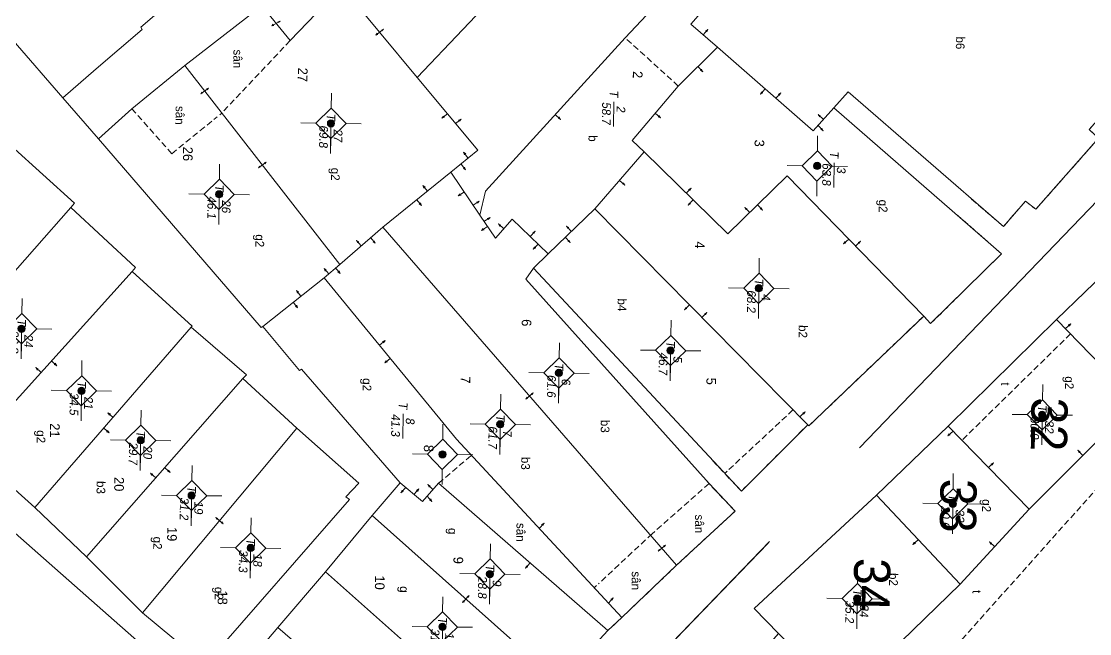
# Model space of a CAD drawing. Extents: x 601689 to 602595, y 1189742 to 1190763.
# Drawn here: x 602304.61 to 602348.84, y 1190396.07 to 1190421.44 of the extents above; entities that cross this region are included whole.
import ezdxf
from ezdxf.enums import TextEntityAlignment as Align

# ---------------------------------------------------------------- set-up
doc = ezdxf.new("R2010")
doc.units = 0
doc.header["$MEASUREMENT"] = 0
doc.linetypes.add('HIDDEN', pattern=[0.375, 0.25, -0.125])
for name, color, linetype in [('10', 250, 'Continuous'), ('11', 7, 'Continuous'), ('13', 7, 'Continuous'), ('14', 7, 'Continuous'), ('15', 7, 'Continuous'), ('16', 7, 'Continuous'), ('22', 7, 'Continuous'), ('25', 7, 'Continuous'), ('53', 7, 'Continuous'), ('57', 7, 'Continuous')]:
    doc.layers.add(name, color=color, linetype=linetype)
doc.layers.get('0').off()
doc.styles.add('TXT', font='vnshx.shx')

# ---------------------------------------------------------------- blocks, each defined once
blk = doc.blocks.new('NH3')
at = {"layer": '16', "color": 7, "linetype": 'Continuous', "lineweight": 0}
for p, q in [((-0.199, -0.002), (-0.113, 0.021)), ((0.197, -0.012), (0.107, 0.015)), ((-0.199, -0.002), (0.197, -0.012)), ((-0.199, -0.002), (-0.116, -0.035)), ((0.197, -0.012), (0.104, -0.027))]:
    blk.add_line(p, q, dxfattribs=at)
blk = doc.blocks.new('NH3R')
at = {"layer": '16', "color": 7, "linetype": 'Continuous', "lineweight": 0}
for p, q in [((0, 0), (0.297, -0.005)), ((0.297, -0.005), (0.186, 0.031)), ((0.297, -0.005), (0.189, -0.033))]:
    blk.add_line(p, q, dxfattribs=at)
blk = doc.blocks.new('*M113113113113')
at = {"layer": '13', "color": 3, "linetype": 'Continuous', "lineweight": 0}
blk.add_line((602421.813, 1190000.382), (602422.833, 1190000.382), dxfattribs=at)
at = {"layer": '13', "color": 3, "linetype": 'Continuous', "lineweight": 0, "style": 'TXT', "oblique": 7.6055}
blk.add_text('T', height=0.36, dxfattribs=at).set_placement((602421.616, 1190000.382), align=Align.MIDDLE_RIGHT)
for s, p in [('3', (602421.963, 1190000.682)), ('63.8', (602421.813, 1190000.082))]:
    blk.add_text(s, height=0.36, dxfattribs=at).set_placement(p, align=Align.MIDDLE_LEFT)
blk = doc.blocks.new('*M114114114114')
at = {"layer": '13', "color": 3, "linetype": 'Continuous', "lineweight": 0}
blk.add_line((602426.915, 1189998.039), (602427.935, 1189998.039), dxfattribs=at)
at = {"layer": '13', "color": 3, "linetype": 'Continuous', "lineweight": 0, "style": 'TXT', "oblique": 7.6055}
for s, p in [('4', (602427.065, 1189998.339)), ('68.2', (602426.915, 1189997.739))]:
    blk.add_text(s, height=0.36, dxfattribs=at).set_placement(p, align=Align.MIDDLE_LEFT)
blk.add_text('T', height=0.36, dxfattribs=at).set_placement((602426.718, 1189998.039), align=Align.MIDDLE_RIGHT)
blk = doc.blocks.new('*M115115115115')
at = {"layer": '13', "color": 3, "linetype": 'Continuous', "lineweight": 0}
blk.add_line((602414.236, 1189995.59), (602415.256, 1189995.59), dxfattribs=at)
at = {"layer": '13', "color": 3, "linetype": 'Continuous', "lineweight": 0, "style": 'TXT', "oblique": 7.6055}
blk.add_text('T', height=0.36, dxfattribs=at).set_placement((602414.039, 1189995.59), align=Align.MIDDLE_RIGHT)
for s, p in [('2', (602414.386, 1189995.89)), ('58.7', (602414.236, 1189995.29))]:
    blk.add_text(s, height=0.36, dxfattribs=at).set_placement(p, align=Align.MIDDLE_LEFT)
blk = doc.blocks.new('*M116116116116')
at = {"layer": '13', "color": 3, "linetype": 'Continuous', "lineweight": 0}
blk.add_line((602429.546, 1189994.423), (602430.566, 1189994.423), dxfattribs=at)
at = {"layer": '13', "color": 3, "linetype": 'Continuous', "lineweight": 0, "style": 'TXT', "oblique": 7.6055}
for s, p in [('5', (602429.696, 1189994.723)), ('46.7', (602429.546, 1189994.123))]:
    blk.add_text(s, height=0.36, dxfattribs=at).set_placement(p, align=Align.MIDDLE_LEFT)
blk.add_text('T', height=0.36, dxfattribs=at).set_placement((602429.349, 1189994.423), align=Align.MIDDLE_RIGHT)
blk = doc.blocks.new('*M120120120120')
at = {"layer": '13', "color": 3, "linetype": 'Continuous', "lineweight": 0}
blk.add_line((602430.542, 1189989.814), (602431.562, 1189989.814), dxfattribs=at)
at = {"layer": '13', "color": 3, "linetype": 'Continuous', "lineweight": 0, "style": 'TXT', "oblique": 7.6055}
blk.add_text('T', height=0.36, dxfattribs=at).set_placement((602430.345, 1189989.814), align=Align.MIDDLE_RIGHT)
for s, p in [('6', (602430.692, 1189990.114)), ('61.6', (602430.542, 1189989.514))]:
    blk.add_text(s, height=0.36, dxfattribs=at).set_placement(p, align=Align.MIDDLE_LEFT)
blk = doc.blocks.new('*M123123123123')
at = {"layer": '13', "color": 3, "linetype": 'Continuous', "lineweight": 0}
blk.add_line((602432.706, 1189987.415), (602433.726, 1189987.415), dxfattribs=at)
at = {"layer": '13', "color": 3, "linetype": 'Continuous', "lineweight": 0, "style": 'TXT', "oblique": 7.6055}
for s, p in [('7', (602432.856, 1189987.715)), ('61.7', (602432.706, 1189987.115))]:
    blk.add_text(s, height=0.36, dxfattribs=at).set_placement(p, align=Align.MIDDLE_LEFT)
blk.add_text('T', height=0.36, dxfattribs=at).set_placement((602432.509, 1189987.415), align=Align.MIDDLE_RIGHT)
blk = doc.blocks.new('*M124124124124')
at = {"layer": '13', "color": 3, "linetype": 'Continuous', "lineweight": 0}
blk.add_line((602438.915, 1189987.076), (602439.935, 1189987.076), dxfattribs=at)
at = {"layer": '13', "color": 3, "linetype": 'Continuous', "lineweight": 0, "style": 'TXT', "oblique": 7.6055}
for s, p in [('9', (602439.065, 1189987.376)), ('28.8', (602438.915, 1189986.776))]:
    blk.add_text(s, height=0.36, dxfattribs=at).set_placement(p, align=Align.MIDDLE_LEFT)
blk.add_text('T', height=0.36, dxfattribs=at).set_placement((602438.718, 1189987.076), align=Align.MIDDLE_RIGHT)
blk = doc.blocks.new('*M125125125125')
at = {"layer": '13', "color": 3, "linetype": 'Continuous', "lineweight": 0}
blk.add_line((602441.132, 1189985.142), (602442.152, 1189985.142), dxfattribs=at)
at = {"layer": '13', "color": 3, "linetype": 'Continuous', "lineweight": 0, "style": 'TXT', "oblique": 7.6055}
for s, p in [('10', (602441.282, 1189985.442)), ('31.2', (602441.132, 1189984.842))]:
    blk.add_text(s, height=0.36, dxfattribs=at).set_placement(p, align=Align.MIDDLE_LEFT)
blk.add_text('T', height=0.36, dxfattribs=at).set_placement((602440.935, 1189985.142), align=Align.MIDDLE_RIGHT)
blk = doc.blocks.new('*M126126126126')
at = {"layer": '13', "color": 3, "linetype": 'Continuous', "lineweight": 0}
blk.add_line((602433.985, 1189985.042), (602435.005, 1189985.042), dxfattribs=at)
at = {"layer": '13', "color": 3, "linetype": 'Continuous', "lineweight": 0, "style": 'TXT', "oblique": 7.6055}
for s, p in [('8', (602434.135, 1189985.342)), ('41.3', (602433.985, 1189984.742))]:
    blk.add_text(s, height=0.36, dxfattribs=at).set_placement(p, align=Align.MIDDLE_LEFT)
blk.add_text('T', height=0.36, dxfattribs=at).set_placement((602433.788, 1189985.042), align=Align.MIDDLE_RIGHT)
blk = doc.blocks.new('*M129129129129')
at = {"layer": '13', "color": 3, "linetype": 'Continuous', "lineweight": 0}
blk.add_line((602420.343, 1189980.226), (602421.363, 1189980.226), dxfattribs=at)
at = {"layer": '13', "color": 3, "linetype": 'Continuous', "lineweight": 0, "style": 'TXT', "oblique": 7.6055}
for s, p in [('27', (602420.493, 1189980.526)), ('69.8', (602420.343, 1189979.926))]:
    blk.add_text(s, height=0.36, dxfattribs=at).set_placement(p, align=Align.MIDDLE_LEFT)
blk.add_text('T', height=0.36, dxfattribs=at).set_placement((602420.146, 1189980.226), align=Align.MIDDLE_RIGHT)
blk = doc.blocks.new('*M133133133133')
at = {"layer": '13', "color": 3, "linetype": 'Continuous', "lineweight": 0}
blk.add_line((602437.979, 1189977.155), (602438.999, 1189977.155), dxfattribs=at)
at = {"layer": '13', "color": 3, "linetype": 'Continuous', "lineweight": 0, "style": 'TXT', "oblique": 7.6055}
for s, p in [('18', (602438.129, 1189977.455)), ('34.3', (602437.979, 1189976.855))]:
    blk.add_text(s, height=0.36, dxfattribs=at).set_placement(p, align=Align.MIDDLE_LEFT)
blk.add_text('T', height=0.36, dxfattribs=at).set_placement((602437.782, 1189977.155), align=Align.MIDDLE_RIGHT)
blk = doc.blocks.new('*M135135135135')
at = {"layer": '13', "color": 3, "linetype": 'Continuous', "lineweight": 0}
blk.add_line((602423.347, 1189975.639), (602424.367, 1189975.639), dxfattribs=at)
at = {"layer": '13', "color": 3, "linetype": 'Continuous', "lineweight": 0, "style": 'TXT', "oblique": 7.6055}
blk.add_text('T', height=0.36, dxfattribs=at).set_placement((602423.15, 1189975.639), align=Align.MIDDLE_RIGHT)
for s, p in [('26', (602423.497, 1189975.939)), ('46.1', (602423.347, 1189975.339))]:
    blk.add_text(s, height=0.36, dxfattribs=at).set_placement(p, align=Align.MIDDLE_LEFT)
blk = doc.blocks.new('*M136136136136')
at = {"layer": '13', "color": 3, "linetype": 'Continuous', "lineweight": 0}
blk.add_line((602435.843, 1189974.679), (602436.863, 1189974.679), dxfattribs=at)
at = {"layer": '13', "color": 3, "linetype": 'Continuous', "lineweight": 0, "style": 'TXT', "oblique": 7.6055}
for s, p in [('19', (602435.993, 1189974.979)), ('31.2', (602435.843, 1189974.379))]:
    blk.add_text(s, height=0.36, dxfattribs=at).set_placement(p, align=Align.MIDDLE_LEFT)
blk.add_text('T', height=0.36, dxfattribs=at).set_placement((602435.646, 1189974.679), align=Align.MIDDLE_RIGHT)
blk = doc.blocks.new('*M139139139139')
at = {"layer": '13', "color": 3, "linetype": 'Continuous', "lineweight": 0}
blk.add_line((602433.584, 1189972.537), (602434.604, 1189972.537), dxfattribs=at)
at = {"layer": '13', "color": 3, "linetype": 'Continuous', "lineweight": 0, "style": 'TXT', "oblique": 7.6055}
blk.add_text('T', height=0.36, dxfattribs=at).set_placement((602433.387, 1189972.537), align=Align.MIDDLE_RIGHT)
for s, p in [('20', (602433.734, 1189972.837)), ('29.7', (602433.584, 1189972.237))]:
    blk.add_text(s, height=0.36, dxfattribs=at).set_placement(p, align=Align.MIDDLE_LEFT)
blk = doc.blocks.new('*M143143143143')
at = {"layer": '13', "color": 3, "linetype": 'Continuous', "lineweight": 0}
blk.add_line((602431.568, 1189970.055), (602432.588, 1189970.055), dxfattribs=at)
at = {"layer": '13', "color": 3, "linetype": 'Continuous', "lineweight": 0, "style": 'TXT', "oblique": 7.6055}
for s, p in [('21', (602431.718, 1189970.355)), ('34.5', (602431.568, 1189969.755))]:
    blk.add_text(s, height=0.36, dxfattribs=at).set_placement(p, align=Align.MIDDLE_LEFT)
blk.add_text('T', height=0.36, dxfattribs=at).set_placement((602431.371, 1189970.055), align=Align.MIDDLE_RIGHT)
blk = doc.blocks.new('*M145145145145')
at = {"layer": '13', "color": 3, "linetype": 'Continuous', "lineweight": 0}
blk.add_line((602429.035, 1189967.538), (602430.055, 1189967.538), dxfattribs=at)
at = {"layer": '13', "color": 3, "linetype": 'Continuous', "lineweight": 0, "style": 'TXT', "oblique": 7.6055}
for s, p in [('24', (602429.185, 1189967.838)), ('36.8', (602429.035, 1189967.238))]:
    blk.add_text(s, height=0.36, dxfattribs=at).set_placement(p, align=Align.MIDDLE_LEFT)
blk.add_text('T', height=0.36, dxfattribs=at).set_placement((602428.838, 1189967.538), align=Align.MIDDLE_RIGHT)
blk = doc.blocks.new('CENTRD')
at = {"layer": '11', "linetype": 'Continuous', "lineweight": 0}
h = blk.add_hatch(color=2, dxfattribs=at)
edge = h.paths.add_edge_path()
edge.add_arc((0, 0), 0.15, 0, 360)
at = {"layer": '11', "color": 2, "linetype": 'Continuous', "lineweight": 0}
for p, q in [((0, 1.25), (0, 0.625)), ((0, 0.625), (-0.625, 0)), ((0.625, 0), (0, 0.625)), ((-0.625, 0), (-1.25, 0)), ((-0.625, 0), (0, -0.625)), ((0, -0.625), (0.625, 0)), ((1.25, 0), (0.625, 0)), ((0, -0.625), (0, -1.25))]:
    blk.add_line(p, q, dxfattribs=at)
blk.add_circle((0, 0), 0.15, dxfattribs=at)
blk = doc.blocks.new('*M3406340634063406')
at = {"layer": '13', "color": 3, "linetype": 'Continuous', "lineweight": 0}
blk.add_line((602431.986, 1190009.849), (602433.006, 1190009.849), dxfattribs=at)
at = {"layer": '13', "color": 3, "linetype": 'Continuous', "lineweight": 0, "style": 'TXT', "oblique": 7.6055}
for s, p in [('32', (602432.136, 1190010.149)), ('30.0', (602431.986, 1190009.549))]:
    blk.add_text(s, height=0.36, dxfattribs=at).set_placement(p, align=Align.MIDDLE_LEFT)
blk.add_text('T', height=0.36, dxfattribs=at).set_placement((602431.789, 1190009.849), align=Align.MIDDLE_RIGHT)
blk = doc.blocks.new('*M3409340934093409')
at = {"layer": '13', "color": 3, "linetype": 'Continuous', "lineweight": 0}
blk.add_line((602435.725, 1190006.202), (602436.745, 1190006.202), dxfattribs=at)
at = {"layer": '13', "color": 3, "linetype": 'Continuous', "lineweight": 0, "style": 'TXT', "oblique": 7.6055}
blk.add_text('T', height=0.36, dxfattribs=at).set_placement((602435.528, 1190006.202), align=Align.MIDDLE_RIGHT)
for s, p in [('33', (602435.875, 1190006.502)), ('20.6', (602435.725, 1190005.902))]:
    blk.add_text(s, height=0.36, dxfattribs=at).set_placement(p, align=Align.MIDDLE_LEFT)
blk = doc.blocks.new('*M3413341334133413')
at = {"layer": '13', "color": 3, "linetype": 'Continuous', "lineweight": 0}
blk.add_line((602439.713, 1190002.296), (602440.733, 1190002.296), dxfattribs=at)
at = {"layer": '13', "color": 3, "linetype": 'Continuous', "lineweight": 0, "style": 'TXT', "oblique": 7.6055}
for s, p in [('34', (602439.863, 1190002.596)), ('35.2', (602439.713, 1190001.996))]:
    blk.add_text(s, height=0.36, dxfattribs=at).set_placement(p, align=Align.MIDDLE_LEFT)
blk.add_text('T', height=0.36, dxfattribs=at).set_placement((602439.516, 1190002.296), align=Align.MIDDLE_RIGHT)
blk = doc.blocks.new('Q')
at = {"color": 7, "linetype": 'Continuous', "lineweight": 0, "style": 'TXT'}
for s, height, p in [('%%167o v%%207 th%%184ng 10 n%%168m 2001 %%174%%213n th%%184ng 5 n%%168m 2002', 0.5, (0, 5.4)), ('Ki%%211m tra th%%184ng      n%%168m', 0.5, (21, 5.4)), ('C%%172 quan %%174o v%%207: X%%221 nghi%%214p PTCN Tr%%190c %%174%%222a - B%%182n %%174%%229 ', 0.5, (0, 4.4)), ('C%%172 quan ki%%211m tra: C%%171ng ty XNK v%%181 t%%173 v%%202n d%%222ch v%%244 %%167o %%174%%185c B%%182n %%174%%229', 0.499998, (21, 4.4))]:
    blk.add_text(s, height=height, dxfattribs=at).set_placement(p)

msp = doc.modelspace()

# ---------------------------------------------------------------- linework, layer by layer
at = {"layer": '10', "color": 7, "linetype": 'Continuous', "lineweight": 0}
for p, q in [((602314.567, 1190422.073), (602311.374, 1190419.607)), ((602306.325, 1190418.266), (602304.267, 1190420.644)), ((602311.374, 1190419.607), (602317.791, 1190411.369)), ((602306.325, 1190418.266), (602307.801, 1190416.575)), ((602328.352, 1190413.663), (602330.395, 1190416.026)), ((602319.582, 1190412.904), (602322.394, 1190415.195)), ((602322.394, 1190415.195), (602323.599, 1190413.408)), ((602299.896, 1190406.044), (602306.653, 1190413.722)), ((602326.427, 1190411.81), (602328.352, 1190413.663)), ((602328.352, 1190413.663), (602337.17, 1190404.722)), ((602317.791, 1190411.369), (602319.582, 1190412.904)), ((602331.74, 1190398.907), (602319.582, 1190412.904)), ((602325.819, 1190411.218), (602326.427, 1190411.81)), ((602347.471, 1190409.091), (602350.37, 1190411.892)), ((602309.196, 1190411.076), (602302.514, 1190403.658)), ((602317.142, 1190410.807), (602317.791, 1190411.369)), ((602317.142, 1190410.807), (602314.605, 1190408.802)), ((602322.632, 1190404.131), (602317.142, 1190410.807)), ((602342.99, 1190404.662), (602347.471, 1190409.091)), ((602347.471, 1190409.091), (602350.774, 1190405.676)), ((602305.172, 1190401.301), (602311.644, 1190408.763)), ((602313.786, 1190406.643), (602307.304, 1190399.252)), ((602316.018, 1190404.583), (602313.786, 1190406.643)), ((602350.774, 1190405.676), (602346.343, 1190401.226)), ((602309.622, 1190396.93), (602316.018, 1190404.583)), ((602340.02, 1190401.813), (602342.99, 1190404.662)), ((602342.99, 1190404.662), (602346.343, 1190401.226)), ((602329.47, 1190396.737), (602322.632, 1190404.131)), ((602302.514, 1190403.658), (602305.172, 1190401.301)), ((602320.297, 1190402.323), (602319.128, 1190400.959)), ((602321.216, 1190401.551), (602320.297, 1190402.323)), ((602321.886, 1190402.302), (602321.216, 1190401.551)), ((602328.894, 1190396.205), (602321.886, 1190402.302)), ((602340.02, 1190401.813), (602343.48, 1190398.115)), ((602305.172, 1190401.301), (602307.304, 1190399.252)), ((602319.128, 1190400.959), (602317.196, 1190398.626)), ((602319.128, 1190400.959), (602326.893, 1190394.063)), ((602346.343, 1190401.226), (602343.48, 1190398.115)), ((602307.304, 1190399.252), (602309.622, 1190396.93)), ((602331.74, 1190398.907), (602329.47, 1190396.737)), ((602317.196, 1190398.626), (602315.224, 1190396.332)), ((602324.883, 1190391.82), (602317.196, 1190398.626)), ((602329.47, 1190396.737), (602328.894, 1190396.205)), ((602315.224, 1190396.332), (602323.022, 1190389.595)), ((602326.893, 1190394.063), (602328.894, 1190396.205))]:
    msp.add_line(p, q, dxfattribs=at)
for points in [[(602337.332, 1190436.962), (602326.669, 1190425.087), (602320.997, 1190419.115)], [(602341.362, 1190433.247), (602329.61, 1190420.757), (602323.822, 1190414.395), (602323.599, 1190413.408)], [(602338.251, 1190417.848), (602338.85, 1190418.52), (602345.273, 1190412.932), (602346.188, 1190413.989), (602346.613, 1190413.653), (602349.214, 1190416.598), (602348.819, 1190416.953), (602353.918, 1190422.693), (602353.809, 1190422.775), (602342.405, 1190432.791), (602342.161, 1190432.515)], [(602342.161, 1190432.515), (602332.328, 1190421.32), (602333.435, 1190420.374)], [(602309.83, 1190431.008), (602312.528, 1190427.942), (602311.951, 1190427.459), (602313.947, 1190424.962), (602309.554, 1190421.192), (602309.614, 1190421.101), (602307.711, 1190419.467), (602306.325, 1190418.266)], [(602314.567, 1190422.073), (602315.738, 1190420.637), (602317.879, 1190422.877), (602320.997, 1190419.115)], [(602330.395, 1190416.026), (602329.901, 1190416.502), (602331.812, 1190418.757), (602333.435, 1190420.374)], [(602333.435, 1190420.374), (602337.397, 1190416.899), (602338.251, 1190417.848)], [(602311.374, 1190419.607), (602309.178, 1190417.816), (602307.801, 1190416.575)], [(602320.997, 1190419.115), (602323.506, 1190416.1), (602322.394, 1190415.195)], [(602341.972, 1190409.226), (602342.259, 1190408.913), (602345.188, 1190411.803), (602344.645, 1190412.29), (602338.251, 1190417.848)], [(602307.801, 1190416.575), (602314.544, 1190408.752), (602314.605, 1190408.802)], [(602306.653, 1190413.722), (602306.815, 1190413.899), (602304.187, 1190416.276)], [(602341.972, 1190409.226), (602336.322, 1190415.034), (602333.869, 1190412.628), (602330.395, 1190416.026)], [(602309.196, 1190411.076), (602309.339, 1190411.234), (602306.653, 1190413.722)], [(602323.599, 1190413.408), (602324.236, 1190412.45), (602324.927, 1190413.24), (602326.427, 1190411.81)], [(602311.644, 1190408.763), (602311.685, 1190408.812), (602309.196, 1190411.076)], [(602325.819, 1190411.218), (602325.502, 1190410.753), (602333.086, 1190402.288), (602334.161, 1190401.143), (602331.74, 1190398.907)], [(602325.819, 1190411.218), (602334.423, 1190401.97), (602337.17, 1190404.722)], [(602341.972, 1190409.226), (602337.22, 1190404.682), (602337.17, 1190404.722)], [(602313.786, 1190406.643), (602313.928, 1190406.791), (602311.644, 1190408.763)], [(602314.605, 1190408.802), (602316.131, 1190406.971), (602316.211, 1190407.03), (602320.297, 1190402.323)], [(602309.622, 1190396.93), (602312.213, 1190394.784), (602318.197, 1190401.623), (602318.039, 1190401.744), (602318.586, 1190402.307), (602316.018, 1190404.583)], [(602335.962, 1190396.078), (602334.956, 1190397.112), (602340.02, 1190401.813)], [(602309.681, 1190395.429), (602309.732, 1190395.488), (602303.053, 1190401.369)], [(602343.48, 1190398.115), (602338.615, 1190393.391), (602335.962, 1190396.078)], [(602315.224, 1190396.332), (602313.374, 1190394.148), (602314.204, 1190393.407)], [(602348.804, 1190376.552), (602351.019, 1190379.041), (602340.55, 1190387.915), (602339.716, 1190386.957), (602333.158, 1190392.906), (602335.962, 1190396.078)]]:
    msp.add_lwpolyline(points, dxfattribs=at)
at = {"layer": '14', "color": 6, "linetype": 'HIDDEN', "lineweight": 0}
for p, q in [((602315.738, 1190420.637), (602312.906, 1190417.636)), ((602331.812, 1190418.757), (602329.61, 1190420.757)), ((602312.572, 1190417.37), (602312.714, 1190417.478)), ((602312.825, 1190417.566), (602312.906, 1190417.636)), ((602340.065, 1190391.922), (602362.389, 1190416.917)), ((602348.053, 1190408.493), (602343.551, 1190404.075)), ((602336.559, 1190405.34), (602333.834, 1190402.798)), ((602321.886, 1190402.302), (602323.242, 1190403.454)), ((602333.834, 1190402.798), (602333.733, 1190402.709)), ((602333.086, 1190402.288), (602330.728, 1190400.211)), ((602330.728, 1190400.211), (602328.5, 1190398.131)), ((602328.419, 1190398.062), (602328.327, 1190397.973))]:
    msp.add_line(p, q, dxfattribs=at)
msp.add_lwpolyline([(602309.178, 1190417.816), (602310.843, 1190415.954), (602312.542, 1190417.34)], dxfattribs=at)
at = {"layer": '22', "color": 7, "linetype": 'HIDDEN', "lineweight": 0}
for p, q in [((602331.74, 1190398.907), (602329.47, 1190396.737)), ((602329.47, 1190396.737), (602328.894, 1190396.205)), ((602328.894, 1190396.205), (602326.893, 1190394.063))]:
    msp.add_line(p, q, dxfattribs=at)
for points in [[(602343.959, 1190414.07), (602345.273, 1190412.932), (602346.188, 1190413.989), (602346.613, 1190413.653), (602349.214, 1190416.598), (602348.819, 1190416.953), (602353.918, 1190422.693), (602353.809, 1190422.775), (602346.862, 1190428.88)], [(602341.972, 1190409.226), (602342.259, 1190408.913), (602345.188, 1190411.803), (602344.645, 1190412.29), (602343.33, 1190413.438)], [(602341.972, 1190409.226), (602337.22, 1190404.682), (602337.17, 1190404.722)], [(602333.24, 1190403.236), (602334.423, 1190401.97), (602337.17, 1190404.722)], [(602333.24, 1190403.236), (602334.423, 1190401.97), (602337.17, 1190404.722)], [(602331.74, 1190398.907), (602334.161, 1190401.143), (602333.086, 1190402.288), (602332.712, 1190402.703)]]:
    msp.add_lwpolyline(points, dxfattribs=at)
at = {"layer": '25', "color": 7, "linetype": 'Continuous', "lineweight": 0}
for p, q in [((602347.471, 1190409.091), (602350.37, 1190411.892)), ((602342.99, 1190404.662), (602347.471, 1190409.091)), ((602340.02, 1190401.813), (602342.99, 1190404.662)), ((602334.956, 1190397.112), (602340.02, 1190401.813)), ((602335.962, 1190396.078), (602334.956, 1190397.112)), ((602333.158, 1190392.906), (602335.962, 1190396.078))]:
    msp.add_line(p, q, dxfattribs=at)
at = {"layer": '57', "color": 172, "linetype": 'Continuous', "lineweight": 0}
for points in [[(602339.308, 1190403.772), (602349.534, 1190414.383), (602358.88, 1190425.035), (602368.666, 1190436.341)], [(602339.308, 1190403.772), (602349.534, 1190414.383), (602358.88, 1190425.035), (602368.523, 1190436.174)], [(602312.157, 1190373.963), (602328.624, 1190392.658), (602335.533, 1190399.815)], [(602314.766, 1190376.926), (602328.624, 1190392.658), (602335.594, 1190399.884)]]:
    msp.add_lwpolyline(points, dxfattribs=at)

# ---------------------------------------------------------------- block references
at = {"color": 7, "linetype": 'Continuous', "lineweight": 0, "rotation": 269.1680420500809}
msp.add_blockref('Q', (602306.684, 1190453.94), dxfattribs=at)
at = {"layer": '11', "color": 2, "linetype": 'Continuous', "lineweight": 0, "rotation": 269.1680420500809}
for p in [(602317.43, 1190417.209), (602337.563, 1190415.447), (602312.8, 1190414.272), (602335.146, 1190410.379), (602304.618, 1190408.703), (602331.492, 1190407.801), (602326.869, 1190406.872), (602307.097, 1190406.133), (602346.881, 1190405.137), (602324.439, 1190404.743), (602309.55, 1190404.081), (602322.048, 1190403.499), (602311.659, 1190401.792), (602343.18, 1190401.452), (602314.104, 1190399.62), (602324.01, 1190398.54), (602339.217, 1190397.521), (602322.044, 1190396.351)]:
    msp.add_blockref('CENTRD', p, dxfattribs=at)
at = {"layer": '13', "color": 3, "linetype": 'Continuous', "lineweight": 0, "rotation": 269.1680420500809}
for name, p in [('*M115115115115', (-578794.011, 1810047.439)), ('*M129129129129', (-578790.27, 1810052.359)), ('*M113113113113', (-578789.57, 1810052.559)), ('*M135135135135', (-578790.27, 1810052.359)), ('*M114114114114', (-578790.27, 1810052.359)), ('*M145145145145', (-578790.27, 1810052.359)), ('*M116116116116', (-578790.27, 1810052.359)), ('*M120120120120', (-578790.27, 1810052.359)), ('*M143143143143', (-578790.27, 1810052.359)), ('*M126126126126', (-578791.903, 1810054.11)), ('*M3406340634063406', (-578790.27, 1810052.359)), ('*M123123123123', (-578790.27, 1810052.359)), ('*M139139139139', (-578790.27, 1810052.359)), ('*M136136136136', (-578790.27, 1810052.359)), ('*M3409340934093409', (-578790.27, 1810052.359)), ('*M133133133133', (-578790.27, 1810052.359)), ('*M124124124124', (-578790.27, 1810052.359)), ('*M3413341334133413', (-578790.27, 1810052.359)), ('*M125125125125', (-578790.27, 1810052.359))]:
    msp.add_blockref(name, p, dxfattribs=at)
at = {"layer": '16', "color": 7, "linetype": 'Continuous', "lineweight": 0}
for name, p, xscale, yscale, rotation in [('NH3', (602315.147, 1190421.355), 1.000001930762766, 1.000001930762766, 30.49149313129543), ('NH3', (602319.443, 1190420.997), 1.000002172594385, 1.000002172594385, 39.65366754581129), ('NH3', (602312.198, 1190418.546), 1.000001206243339, 1.000001206243339, 217.9201029554929), ('NH3R', (602326.716, 1190417.577), 1.000001181805368, 1.000001181805368, 317.6970681041542), ('NH3R', (602330.857, 1190417.629), 1.000001075976153, 1.000001075976153, 319.7125189232167), ('NH3R', (602337.824, 1190417.374), 0.999998330364956, 0.999998330364956, 138.0282988993692), ('NH3R', (602323.101, 1190415.786), 1.000001445830829, 1.000001445830829, 129.180388878567), ('NH3', (602314.587, 1190415.482), 1.000001206243339, 1.000001206243339, 217.9201029554929), ('NH3R', (602322.817, 1190415.52), 1.000001445830829, 1.000001445830829, 309.1803888785671), ('NH3R', (602321.422, 1190414.399), 1.000001445830829, 1.000001445830829, 129.180388878567), ('NH3R', (602332.132, 1190414.322), 0.9999975795508652, 0.9999975795508652, 45.6295599842341), ('NH3R', (602320.988, 1190414.044), 1.000001445830829, 1.000001445830829, 309.1803888785671), ('NH3R', (602332.428, 1190414.037), 0.9999975795508652, 0.9999975795508652, 225.629559984234), ('NH3R', (602323.765, 1190413.146), 0.9999987879113283, 0.9999987879113283, 33.58893763446597), ('NH3R', (602323.912, 1190412.935), 0.9999987879113286, 0.9999987879113286, 213.5889376344659), ('NH3R', (602327.389, 1190412.736), 1.000001609101142, 1.000001609101142, 133.9124080922512), ('NH3R', (602318.681, 1190412.136), 1.000001294128955, 1.000001294128955, 130.6083950345017), ('NH3R', (602319.076, 1190412.471), 1.000001294128955, 1.000001294128955, 310.6083950345017), ('NH3R', (602325.677, 1190412.53), 1.000002648418663, 1.000002648418663, 46.36551393051635), ('NH3R', (602327.127, 1190412.49), 1.000001609101142, 1.000001609101142, 313.9124080922513), ('NH3R', (602338.866, 1190412.42), 1.000001862165192, 1.000001862165192, 224.2144521873137), ('NH3R', (602326.013, 1190412.205), 1.000002648418663, 1.000002648418663, 226.3655139305164), ('NH3R', (602339.142, 1190412.126), 1.000001862165192, 1.000001862165192, 44.21445218731371), ('NH3R', (602332.278, 1190409.69), 1.000001040880446, 1.000001040880446, 224.6295075126861), ('NH3R', (602332.781, 1190409.173), 1.000001040880446, 1.000001040880446, 44.62950751268617), ('NH3R', (602347.845, 1190408.706), 0.9999989023060204, 0.9999989023060204, 44.00692651183547), ('NH3R', (602336.845, 1190405.056), 1.000001040880446, 1.000001040880446, 44.62950751268617), ('NH3R', (602348.564, 1190403.456), 1.000001795974545, 1.000001795974545, 135.1104366770556), ('NH3R', (602344.646, 1190402.94), 1.000001555899243, 1.000001555899243, 43.95976191008437), ('NH3R', (602321.653, 1190402.044), 0.9999983901806913, 0.9999983901806913, 137.7823291003812), ('NH3R', (602320.524, 1190402.13), 0.9999974389507, 0.9999974389507, 228.472782076382), ('NH3R', (602320.87, 1190401.846), 0.9999974389507, 0.9999974389507, 48.47278207638198), ('NH3R', (602321.41, 1190401.768), 0.9999987638852972, 0.9999987638852972, 312.2612842647555), ('NH3', (602312.815, 1190400.756), 1.000001458147392, 1.000001458147392, 320.1105111102434), ('NH3R', (602326.051, 1190400.434), 0.9999974389507, 0.9999974389507, 48.47278207638198), ('NH3R', (602325.681, 1190399), 0.9999974389507, 0.9999974389507, 228.472782076382), ('NH3', (602323.011, 1190397.506), 1.000002001149272, 1.000002001149272, 48.38744121173476), ('NH3R', (602328.919, 1190397.334), 0.9999974389507, 0.9999974389507, 48.47278207638198)]:
    msp.add_blockref(name, p, dxfattribs=dict(at, xscale=xscale, yscale=yscale, rotation=rotation))
for name, p, rotation in [('NH3R', (602332.841, 1190420.882), 48.75624073258246), ('NH3R', (602332.623, 1190419.565), 314.9217588293023), ('NH3R', (602335.411, 1190418.637), 228.7562407325823), ('NH3R', (602335.855, 1190418.251), 48.75624073258246), ('NH3R', (602322.257, 1190417.607), 219.7664427934617), ('NH3R', (602322.591, 1190417.202), 39.76644279346183), ('NH3R', (602337.6, 1190417.117), 314.4499002374937), ('NH3R', (602329.378, 1190414.85), 319.1541916598616), ('NH3R', (602322.952, 1190414.368), 213.8665366752951), ('NH3R', (602323.315, 1190413.823), 33.86653667529517), ('NH3R', (602334.771, 1190413.515), 134.4499002374937), ('NH3R', (602335.095, 1190413.832), 314.4499002374937), ('NH3R', (602324.581, 1190412.845), 138.8414086952059), ('NH3R', (602324.581, 1190412.845), 138.8414086952059), ('NH3R', (602324.581, 1190412.845), 138.8414086952059), ('NH3R', (602324.581, 1190412.845), 138.8414086952059), ('NH3R', (602324.581, 1190412.845), 138.8414086952059), ('NH3R', (602317.335, 1190410.974), 130.9109701805767), ('NH3R', (602317.618, 1190411.221), 310.9109701805767), ('NH3R', (602316.182, 1190410.051), 128.3177453259363), ('NH3R', (602315.869, 1190409.804), 308.3177453259364), ('NH3R', (602319.435, 1190408.025), 39.42652261960029), ('NH3R', (602305.428, 1190406.888), 137.9904748085734), ('NH3R', (602305.855, 1190407.371), 317.9904748085734), ('NH3R', (602319.887, 1190407.47), 219.4265226196001), ('NH3', (602325.656, 1190405.91), 220.9774853721981), ('NH3R', (602308.414, 1190405.027), 139.0583697232502), ('NH3R', (602308.017, 1190404.582), 319.0583697232502), ('NH3R', (602343.187, 1190404.46), 223.0918655399877), ('NH3R', (602310.179, 1190402.522), 138.7562407325824), ('NH3R', (602310.545, 1190402.947), 318.7562407325824), ('NH3', (602331.13, 1190399.605), 220.9774853721981), ('NH3R', (602341.745, 1190399.96), 223.0918655399877), ('NH3R', (602344.912, 1190399.666), 137.3757926086135)]:
    msp.add_blockref(name, p, dxfattribs=dict(at, rotation=rotation))

# ---------------------------------------------------------------- texts
at = {"layer": '15', "color": 7, "linetype": 'Continuous', "lineweight": 0, "style": 'TXT'}
for s, p in [('b6', (602343.308, 1190420.545)), ('s%%169n', (602313.387, 1190419.884)), ('s%%169n', (602310.995, 1190417.547)), ('b', (602328.093, 1190416.588)), ('g2', (602317.432, 1190415.106)), ('g2', (602340.115, 1190413.786)), ('g2', (602314.304, 1190412.349)), ('b4', (602329.298, 1190409.693)), ('b2', (602336.794, 1190408.59)), ('g2', (602318.743, 1190406.388)), ('b3', (602328.6, 1190404.663)), ('g2', (602305.242, 1190404.233)), ('b3', (602325.308, 1190403.128)), ('b3', (602307.724, 1190402.129)), ('s%%169n', (602332.503, 1190400.621)), ('g', (602322.29, 1190400.318)), ('s%%169n', (602325.109, 1190400.272)), ('g2', (602310.071, 1190399.826)), ('s%%169n', (602329.881, 1190398.267)), ('g2', (602312.613, 1190397.741)), ('g', (602320.286, 1190397.905))]:
    msp.add_text(s, height=0.36, rotation=269.2144, dxfattribs=at).set_placement(p, align=Align.CENTER)
for s, p in [('g2', (602348.008, 1190406.733)), ('t', (602345.355, 1190406.48)), ('g2', (602344.578, 1190401.641)), ('b2', (602340.726, 1190398.583)), ('t', (602344.176, 1190397.876))]:
    msp.add_text(s, height=0.36, rotation=269.2144, dxfattribs=at).set_placement(p, align=Align.MIDDLE_LEFT)
at = {"layer": '53', "color": 200, "linetype": 'Continuous', "lineweight": 0, "style": 'TXT'}
for s, p in [('27', (602316.058, 1190419.223)), ('2', (602329.929, 1190419.23)), ('3', (602334.97, 1190416.391)), ('26', (602311.303, 1190415.947)), ('4', (602332.502, 1190412.175)), ('6', (602325.327, 1190408.953)), ('7', (602322.795, 1190406.587)), ('5', (602332.975, 1190406.528)), ('21', (602305.796, 1190404.492)), ('8', (602321.276, 1190403.748)), ('20', (602308.456, 1190402.266)), ('19', (602310.647, 1190400.196)), ('9', (602322.502, 1190399.111)), ('10', (602319.25, 1190398.188)), ('18', (602312.741, 1190397.566))]:
    msp.add_text(s, height=0.4, rotation=269.2144, dxfattribs=at).set_placement(p, align=Align.CENTER)
for s, p in [('32', (602347.187, 1190405.855)), ('33', (602343.42, 1190402.486)), ('34', (602339.845, 1190399.206))]:
    msp.add_text(s, height=1.4999, rotation=269.2144, dxfattribs=at).set_placement(p, align=Align.MIDDLE_LEFT)

doc.saveas('drawing.dxf')
